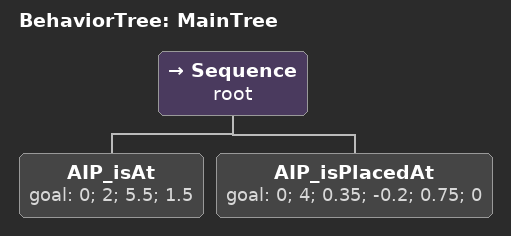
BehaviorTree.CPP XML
<root main_tree_to_execute = "MainTree" >
    <BehaviorTree ID="MainTree">
        <Sequence name="root">

              <AIP_isAt    goal="0; 2; 5.5; 1.5"/>
              <AIP_isPlacedAt    goal="0; 4; 0.35; -0.2; 0.75; 0"/>

        </Sequence>
    </BehaviorTree>
</root>
